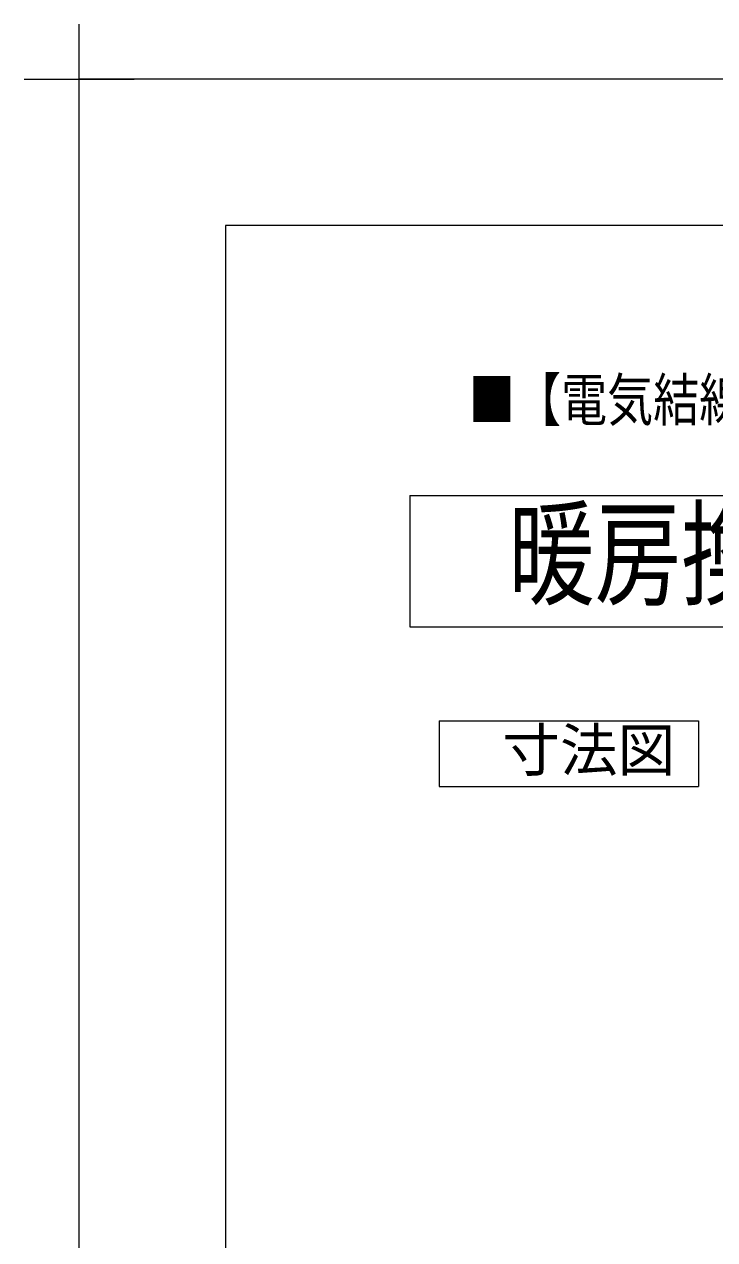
# Model space of a CAD drawing. Units: millimetres on the paper. Extents: x -305 to 305, y -152 to 152.
# Drawn here: x -304.8 to -257.6, y 69.2 to 152.3 of the extents above; entities that cross this region are included whole.
import ezdxf
from ezdxf.enums import TextEntityAlignment as Align

# ---------------------------------------------------------------- set-up
doc = ezdxf.new("R2010")
doc.units = ezdxf.units.MM
for name, color, linetype, lineweight in [('0-0_PV', 7, 'Continuous', 9), ('0-4_1図面枠', 7, 'Continuous', 9), ('0-5_図面枠', 3, 'Continuous', 9), ('0-6_DEFPOINTS', 7, 'Continuous', 9)]:
    doc.layers.add(name, color=color, linetype=linetype, lineweight=lineweight)
doc.styles.add('ＭＳ ゴシック', font='')
doc.styles.get('ＭＳ ゴシック').set_extended_font_data('MS Gothic')

# ---------------------------------------------------------------- blocks, each defined once
blk = doc.blocks.new('グループ-6')
at = {"layer": '0-4_1図面枠'}
for p, q in [((-4200, 2895), (-4200, 3045)), ((-4275, 2970), (-4125, 2970))]:
    blk.add_line(p, q, dxfattribs=at)

msp = doc.modelspace()

# ---------------------------------------------------------------- linework, layer by layer
at = {"layer": '0-0_PV'}
for p, q in [((-278.417, 120.062), (-278.417, 111.069)), ((-278.417, 120.062), (-206.417, 120.062)), ((-278.417, 111.069), (-206.417, 111.069)), ((-276.422, 104.655), (-276.422, 100.155)), ((-276.422, 104.655), (-258.698, 104.655)), ((-258.698, 104.655), (-258.698, 100.155)), ((-276.422, 100.155), (-258.698, 100.155))]:
    msp.add_line(p, q, dxfattribs=at)
at = {"layer": '0-5_図面枠'}
msp.add_lwpolyline([(-291.017, -138.498), (108.983, -138.498), (108.983, 138.502), (-291.017, 138.502)], close=True, dxfattribs=at)
at = {"layer": '0-6_DEFPOINTS'}
for p in [(118.983, 148.502), (-301.017, -148.498)]:
    msp.add_line(p, (-301.017, 148.502), dxfattribs=at)

# ---------------------------------------------------------------- block references
at = {"layer": '0-4_1図面枠', "xscale": 0.05, "yscale": 0.05}
msp.add_blockref('グループ-6', (-91.017, 0.002), dxfattribs=at)

# ---------------------------------------------------------------- texts
at = {"layer": '0-0_PV', "style": 'ＭＳ ゴシック'}
for s, height, width, p in [('■【電気結線図】2室用 暖房換気乾燥機（１００Ｖ）', 2.886, 0.8, (-274.386, 124.285)), ('\u3000暖房換気乾燥機器具図\u3000', 5.773, 0.75, (-277.584, 111.455))]:
    msp.add_text(s, height=height, dxfattribs=dict(at, width=width)).set_placement(p, align=Align.BOTTOM_LEFT)
msp.add_text('\u3000寸法図\u3000', height=2.886, dxfattribs=at).set_placement((-276.023, 100.35), align=Align.BOTTOM_LEFT)

doc.saveas('drawing.dxf')
